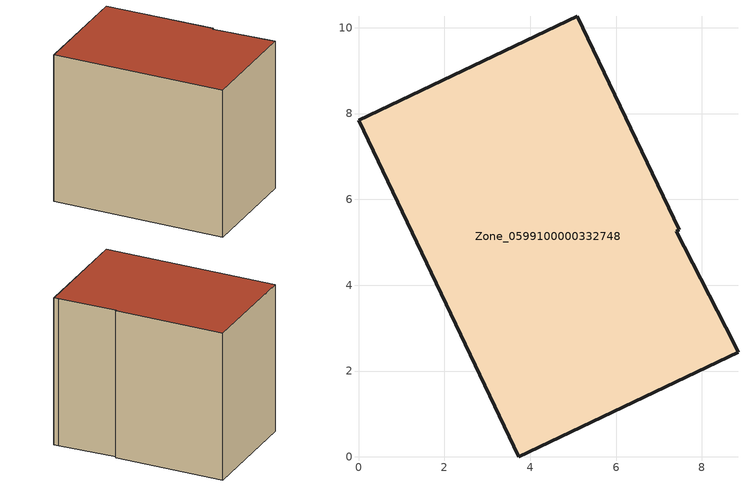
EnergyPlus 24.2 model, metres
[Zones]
Zone_0599100000332748
 floor ground (C_G): 5.1,10.27 7.48,5.29 7.41,5.26 8.74,2.65 8.84,2.44 3.73,0 0,7.84 z0.54
 wall outside (C_F): 3.73,0 8.84,2.44 8.74,2.65 7.41,5.26 7.48,5.29 5.1,10.27 0,7.84 3.73,0 z0.54:8.14
 roof outside (C_R): 7.48,5.29 5.1,10.27 0,7.84 3.73,0 8.84,2.44 8.74,2.65 7.41,5.26 z8.14
[BUILDING]
Pand.0599100000332748: North Axis=0; Terrain=City; Loads Convergence Tolerance Value=0.04; Temperature Convergence Tolerance Value=0.4; Solar Distribution=FullExterior; Maximum Number of Warmup Days=25; Minimum Number of Warmup Days=1
[Site:Location]
Rotterdam.The.Hague.AP_ZH_NLD Design_Conditions: Latitude=51.96; Longitude=4.45; Time Zone=1; Elevation=-4.5
[SITE:GROUNDTEMPERATURE:BUILDINGSURFACE]
18, 18, 18, 18, 18, 18, 18, 18, 18, 18, 18, 18
[MATERIAL] Thermal Absorptance=0.9; Solar Absorptance=0.7; Visible Absorptance=0.7
Name | Roughness | Thickness | Conductivity | Density | Specific Heat
G.TC.1975-1991 | MediumSmooth | 0.15 | 0.288461 | 540 | 1210
F.TC.1975-1991 | Rough | 0.3 | 0.230769 | 1920 | 840
R.TC.1975-1991 | MediumRough | 0.2 | 0.153846 | 1500 | 1000
[CONSTRUCTION]
C_G: G.TC.1975-1991
C_F: F.TC.1975-1991
C_R: R.TC.1975-1991
[ZONE]
Zone_0599100000332748: Type=1; Multiplier=1; Ceiling Height=Autocalculate; Volume=Autocalculate; Floor Area=autocalculate; Part of Total Floor Area=Yes
[ZONEINFILTRATION:DESIGNFLOWRATE]
Infil_Zone_0599100000332748: Zone or ZoneList or Space or SpaceList=Zone_0599100000332748; Schedule=AlwaysOn; Design Flow Rate Calculation Method=Flow/Area; Flow Rate per Floor Area=0.003; Constant Term Coefficient=1; Temperature Term Coefficient=0; Velocity Term Coefficient=0; Velocity Squared Term Coefficient=0
[HVACTEMPLATE:ZONE:IDEALLOADSAIRSYSTEM]
Zone_0599100000332748: Maximum Heating Supply Air Temperature=50; Minimum Cooling Supply Air Temperature=13; Maximum Heating Supply Air Humidity Ratio=0.0156; Minimum Cooling Supply Air Humidity Ratio=0.0077; Heating Limit=NoLimit; Cooling Limit=NoLimit; Dehumidification Control Type=ConstantSensibleHeatRatio; Cooling Sensible Heat Ratio=0.7; Dehumidification Setpoint=60; Humidification Control Type=None; Humidification Setpoint=30; Outdoor Air Method=None; Outdoor Air Flow Rate per Person=0.00944; Outdoor Air Flow Rate per Zone Floor Area=0; Outdoor Air Flow Rate per Zone=0; Demand Controlled Ventilation Type=None; Outdoor Air Economizer Type=NoEconomizer; Heat Recovery Type=None; Sensible Heat Recovery Effectiveness=0.7; Latent Heat Recovery Effectiveness=0.65
[ZONECONTROL:THERMOSTAT]
ThermostatControl_Zone_0599100000332748: Zone or ZoneList=Zone_0599100000332748; Control Type Schedule=DualSetpointControlType; Control 1=Thermostat_Zone_0599100000332748; Temperature Difference Between Cutout And Setpoint=0
[THERMOSTATSETPOINT:DUALSETPOINT]
Thermostat_Zone_0599100000332748: Heating Setpoint Temperature Schedule=HeatingSetpoint_Zone_0599100000332748; Cooling Setpoint Temperature Schedule=CoolingSetpoint_Zone_0599100000332748
[SCHEDULE:COMPACT]
HeatingSetpoint_Zone_0599100000332748: Through: 12/31, For: AllDays, Until: 24:00, 21
CoolingSetpoint_Zone_0599100000332748: Through: 12/31, For: AllDays, Until: 24:00, 24
DualSetpointControlType: Through: 12/31, For: AllDays, Until: 24:00, 4
AlwaysOn: Through: 12/31, For: AllDays, Until: 24:00, 1
